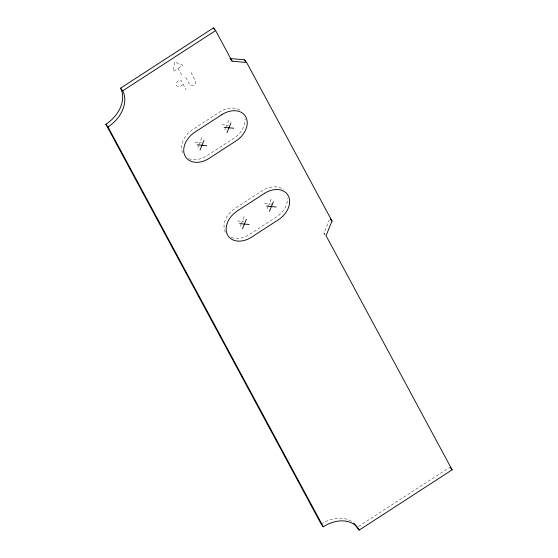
<?xml version="1.0" encoding="UTF-8"?>
<svg xmlns="http://www.w3.org/2000/svg" width="558" height="558" viewBox="0 0 558 558"><rect width="100%" height="100%" fill="white"/><g stroke="black" fill="none" stroke-linecap="round" stroke-linejoin="round"><path stroke-width="0.42" stroke-dasharray="2.79 2.09" d="M197.909 147.403L198.564 145.798M198.885 144.996L201.822 137.784M224.874 129.923L225.53 128.319M225.851 127.517L228.787 120.298M240.338 226.192L240.986 224.588M241.314 223.786L244.244 216.574M267.296 208.713L267.952 207.109M268.279 206.307L271.209 199.087M325.175 235.337L323.933 233.035L329.276 219.908M178.441 68.167L182.871 65.293L174.633 61.945L173.329 71.48L178.1 68.383L181.706 75.079M182.912 84.663L181.176 85.793A3.885 2.853 -38.5 0 1 176.565 85.367A3.885 2.853 -38.5 0 1 178.448 80.729L178.944 80.408A1.89 1.388 -38.5 0 1 181.183 80.617L186.177 89.887M358.508 526.48L449.999 467.165M222.049 124.671L228.424 125.257M195.084 142.151L201.459 142.743M264.471 203.461L274.041 204.34M237.506 220.94L243.888 221.533M323.933 233.035L325 234.374M191.038 72.568L195.53 80.917A3.487 2.56 -38.5 0 1 193.835 85.074A3.487 2.56 -38.5 0 1 189.699 84.697L185.207 76.348M321.171 524.115A30.244 22.208 -38.5 0 1 353.214 522.679M188.806 158.618A20.165 14.808 -38.5 0 0 206.934 155.724L233.9 138.244A20.165 14.808 -38.5 0 0 245.046 118.77M182.668 152.822A20.165 14.808 -38.5 0 1 192.796 129.463L219.761 111.977A20.165 14.808 -38.5 0 1 240.679 110.665M231.228 237.408A20.165 14.808 -38.5 0 0 249.363 234.513L276.329 217.034A20.165 14.808 -38.5 0 0 287.523 198.404M225.439 232.309A20.165 14.808 -38.5 0 1 235.218 208.253L262.183 190.766A20.165 14.808 -38.5 0 1 283.701 189.95"/><path stroke-width="0.84" d="M200.043 150.081L203.956 140.463M227.001 132.602L230.914 122.976M242.465 228.871L246.378 219.252M269.43 211.391L273.343 201.766M332.031 221.038L326.06 235.713L452.126 469.843L359.185 530.1A30.244 22.208 -38.5 0 0 323.298 526.794L321.171 524.115L105.874 124.253A30.244 22.208 -38.5 0 0 120.542 88.171L213.477 27.9L215.611 30.578L232.086 61.178L246.678 62.524L332.031 221.038L330.434 219.029M323.298 526.794L108.001 126.931A30.244 22.208 -38.5 0 0 122.676 90.849L215.611 30.578M246.678 62.524L244.55 59.846L229.959 58.499L232.086 61.178M224.176 127.35L233.746 128.228M197.211 144.829L206.781 145.715M266.598 206.139L276.168 207.018M239.633 223.619L249.203 224.504M450.529 467.834L452.126 469.843M120.542 88.171L122.676 90.849M105.874 124.253L108.001 126.931M359.185 530.1L357.057 527.422A30.244 22.208 -38.5 0 0 353.877 523.271M244.55 59.846L245.374 61.38M213.477 27.9L214.307 29.428M221.889 114.655L194.923 132.141A20.165 14.808 -38.5 0 0 185.144 156.198A20.165 14.808 -38.5 0 0 209.069 158.402L236.034 140.923A20.165 14.808 -38.5 0 0 245.813 116.866A20.165 14.808 -38.5 0 0 221.889 114.655M264.318 193.452L237.352 210.931A20.165 14.808 -38.5 0 0 227.566 234.988A20.165 14.808 -38.5 0 0 251.491 237.192L278.456 219.713A20.165 14.808 -38.5 0 0 288.235 195.656A20.165 14.808 -38.5 0 0 264.318 193.452"/></g></svg>
